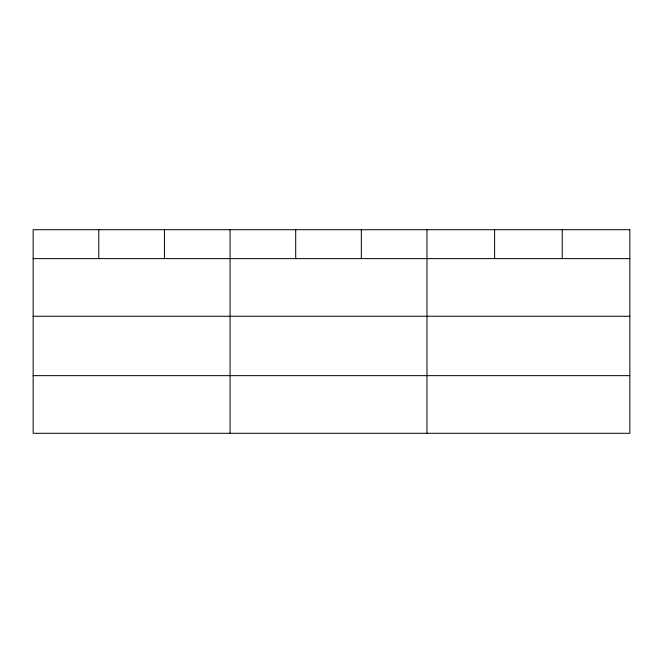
<?xml version="1.0" encoding="UTF-8"?>
<svg xmlns="http://www.w3.org/2000/svg" width="663" height="663" viewBox="0 0 663 663"><rect width="100%" height="100%" fill="white"/><g stroke="black" fill="none" stroke-linecap="round" stroke-linejoin="round"><path stroke-width="0.99" d="M33.15 258.62L629.85 258.62M33.15 316.259L629.85 316.259M33.15 375.648L629.85 375.648M562.224 229.713L562.224 258.62M494.598 229.713L494.598 258.62M426.972 229.713L426.972 433.287M361.335 229.713L361.335 258.62M295.698 229.713L295.698 258.62M230.061 229.713L230.061 433.287M164.424 229.713L164.424 258.62M98.787 229.713L98.787 258.62M629.85 229.713L33.15 229.713L33.15 433.287L629.85 433.287L629.85 229.713"/></g></svg>
